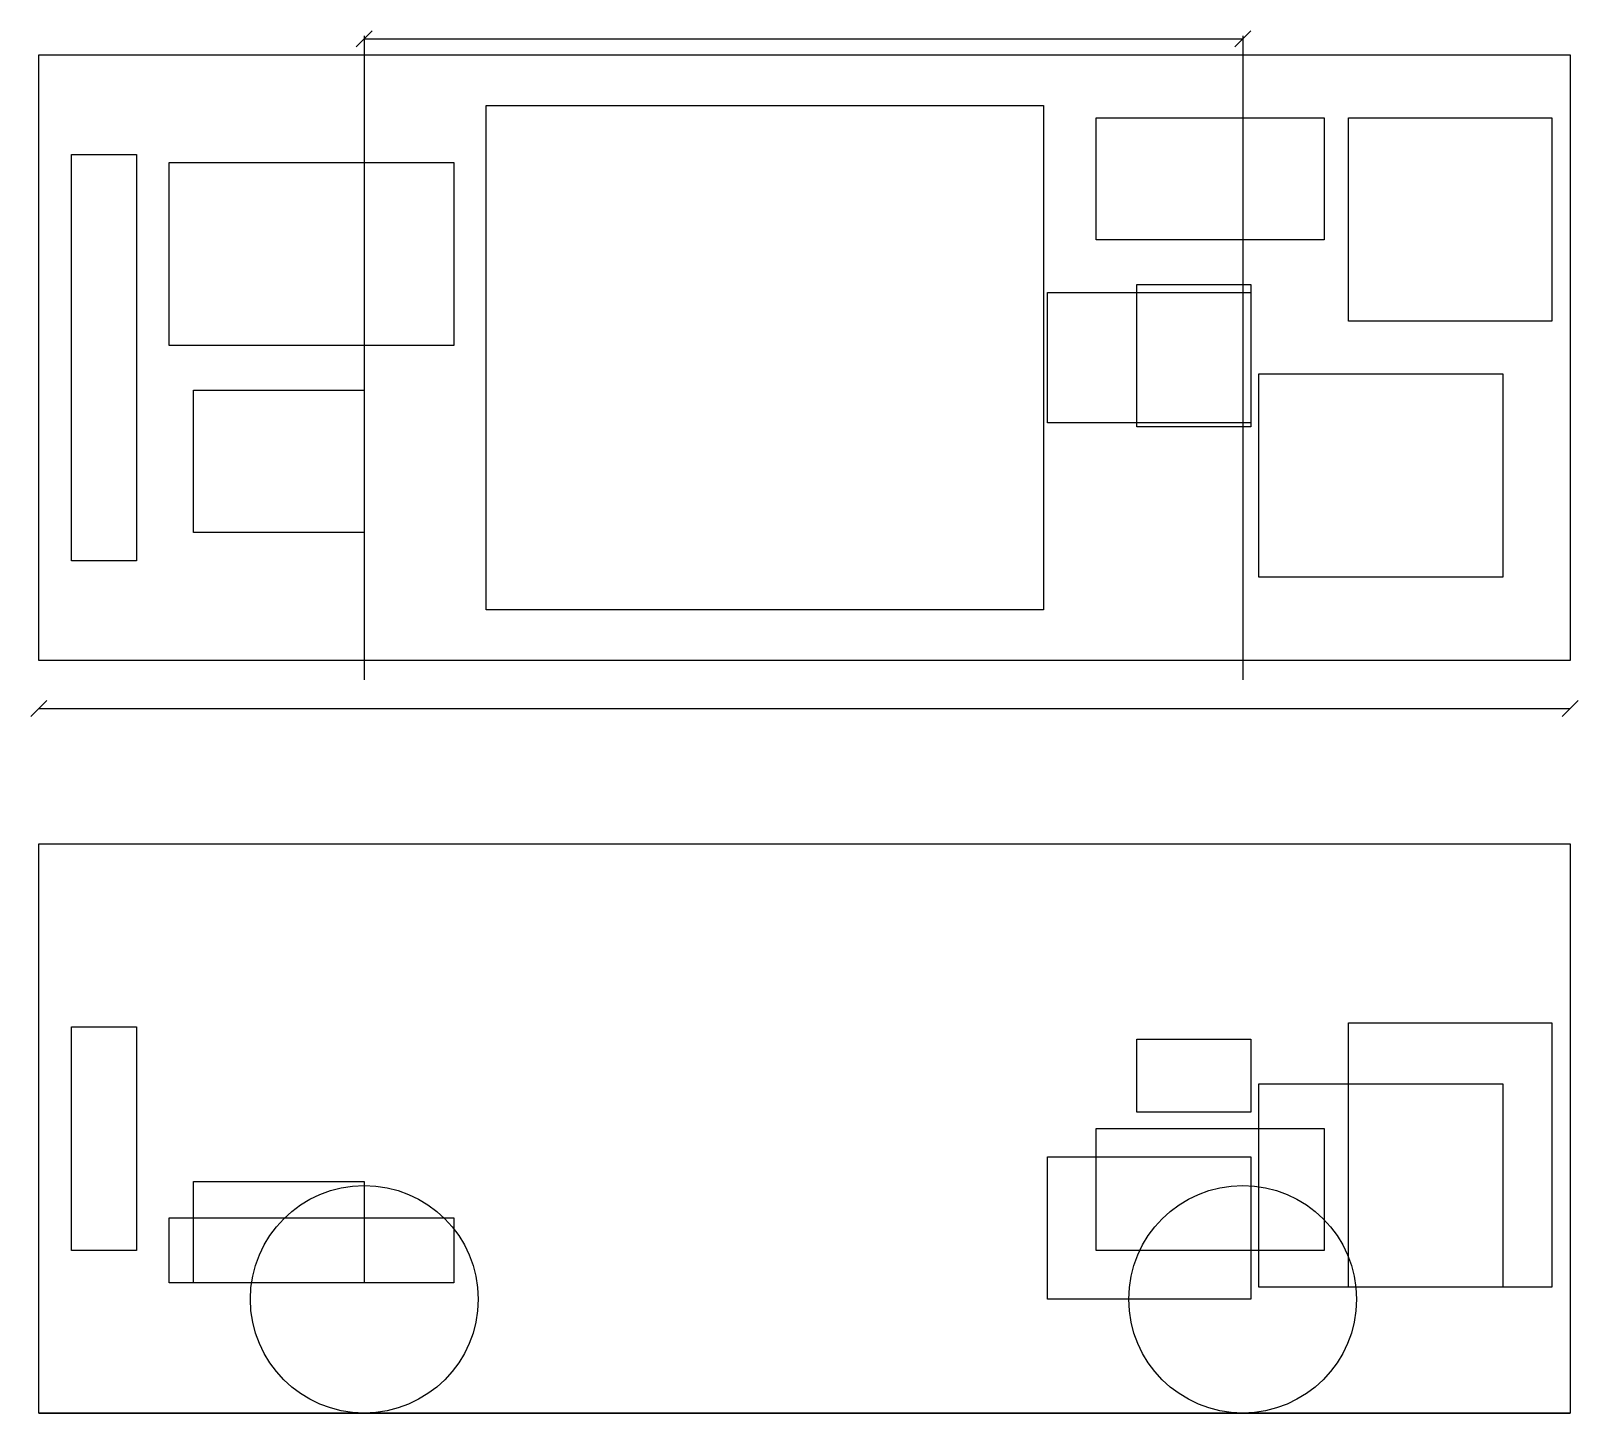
# Model space of a CAD drawing. Header units: metres. Extents: x 70 to 1040, y 123 to 990.
import ezdxf

# ---------------------------------------------------------------- set-up
doc = ezdxf.new("R2010")
doc.units = ezdxf.units.M

msp = doc.modelspace()

# ---------------------------------------------------------------- linework, layer by layer
at = {"layer": 'OUTLINE'}
for p, q in [((274, 980), (284, 990)), ((824.8, 980), (834.8, 990)), ((279, 987), (279, 583.05)), ((279, 985), (829.8, 985)), ((829.8, 987), (829.8, 583.05)), ((75, 975), (1035.075, 975)), ((75, 595.05), (75, 975)), ((1035.075, 975), (1035.075, 595.05)), ((355.5, 943.125), (704.85, 943.125)), ((355.5, 626.925), (355.5, 943.125)), ((704.85, 943.125), (704.85, 626.925)), ((738, 935.475), (880.8, 935.475)), ((738, 858.975), (738, 935.475)), ((880.8, 935.475), (880.8, 858.975)), ((896.1, 935.475), (1023.6, 935.475)), ((896.1, 807.975), (896.1, 935.475)), ((1023.6, 935.475), (1023.6, 807.975)), ((95.4, 912.525), (136.2, 912.525)), ((95.4, 657.525), (95.4, 912.525)), ((136.2, 912.525), (136.2, 657.525)), ((156.6, 907.425), (335.1, 907.425)), ((156.6, 792.675), (156.6, 907.425)), ((335.1, 907.425), (335.1, 792.675)), ((880.8, 858.975), (738, 858.975)), ((707.4, 825.825), (834.9, 825.825)), ((707.4, 744.225), (707.4, 825.825)), ((763.5, 830.925), (834.9, 830.925)), ((763.5, 741.675), (763.5, 830.925)), ((834.9, 830.925), (834.9, 741.675)), ((834.9, 825.825), (834.9, 744.225)), ((1023.6, 807.975), (896.1, 807.975)), ((335.1, 792.675), (156.6, 792.675)), ((840, 774.825), (993, 774.825)), ((840, 647.325), (840, 774.825)), ((993, 774.825), (993, 647.325)), ((171.9, 764.625), (279, 764.625)), ((171.9, 675.375), (171.9, 764.625)), ((279, 764.625), (279, 675.375)), ((834.9, 744.225), (707.4, 744.225)), ((834.9, 741.675), (763.5, 741.675)), ((279, 675.375), (171.9, 675.375)), ((136.2, 657.525), (95.4, 657.525)), ((993, 647.325), (840, 647.325)), ((704.85, 626.925), (355.5, 626.925)), ((1035.075, 595.05), (75, 595.05)), ((70, 560.05), (80, 570.05)), ((75, 565.05), (1035.075, 565.05)), ((1030.075, 560.05), (1040.075, 570.05)), ((75, 480), (1035.075, 480)), ((75, 123), (75, 480)), ((1035.075, 480), (1035.075, 123)), ((95.4, 365.25), (136.2, 365.25)), ((95.4, 225), (95.4, 365.25)), ((136.2, 365.25), (136.2, 225)), ((896.1, 367.8), (1023.6, 367.8)), ((896.1, 202.05), (896.1, 367.8)), ((1023.6, 367.8), (1023.6, 202.05)), ((763.5, 357.6), (834.9, 357.6)), ((763.5, 311.7), (763.5, 357.6)), ((834.9, 357.6), (834.9, 311.7)), ((840, 329.55), (993, 329.55)), ((840, 202.05), (840, 329.55)), ((993, 329.55), (993, 202.05)), ((834.9, 311.7), (763.5, 311.7)), ((738, 301.5), (880.8, 301.5)), ((738, 225), (738, 301.5)), ((880.8, 301.5), (880.8, 225)), ((707.4, 283.65), (834.9, 283.65)), ((707.4, 194.4), (707.4, 283.65)), ((834.9, 283.65), (834.9, 194.4)), ((171.9, 268.35), (279, 268.35)), ((171.9, 204.6), (171.9, 268.35)), ((279, 268.35), (279, 204.6)), ((156.6, 245.4), (335.1, 245.4)), ((156.6, 204.6), (156.6, 245.4)), ((335.1, 245.4), (335.1, 204.6)), ((136.2, 225), (95.4, 225)), ((880.8, 225), (738, 225)), ((335.1, 204.6), (156.6, 204.6)), ((279, 204.6), (171.9, 204.6)), ((834.9, 194.4), (707.4, 194.4)), ((993, 202.05), (840, 202.05)), ((1023.6, 202.05), (896.1, 202.05)), ((1035.075, 123), (75, 123)), ((75, 123), (1035.075, 123))]:
    msp.add_line(p, q, dxfattribs=at)
at = {"layer": 'WHEEL'}
for centre in [(279, 194.4), (829.8, 194.4)]:
    msp.add_circle(centre, 71.4, dxfattribs=at)

doc.saveas('drawing.dxf')
